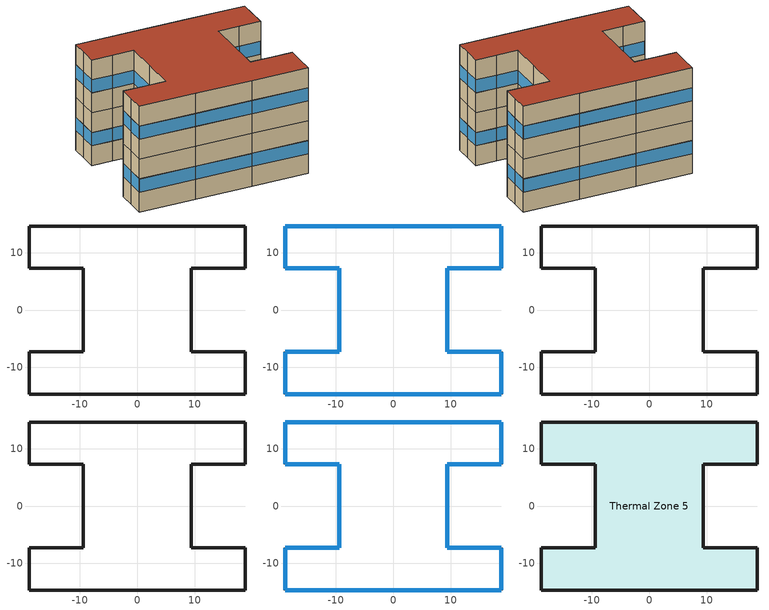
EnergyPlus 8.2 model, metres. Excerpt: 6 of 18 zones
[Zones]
Thermal Zone 2
 wall outside (ASHRAE 90.1-2004 ExtWall Mass ClimateZone 6): 18.82,10.97 18.82,14.63 6.27,14.63 -6.27,14.63 -18.82,14.63 -18.82,10.97 -18.82,7.31 -14.12,7.31 -9.41,7.31 -9.41,0 -9.41,-7.31 -14.12,-7.31 -18.82,-7.31 -18.82,-10.97 -18.82,-14.63 -6.27,-14.63 6.27,-14.63 18.82,-14.63 18.82,-10.97 18.82,-7.31 14.12,-7.31 9.41,-7.31 9.41,0 9.41,7.31 14.12,7.31 18.82,7.31 18.82,10.97 z48:52.5
Thermal Zone 6
 wall outside (ASHRAE 90.1-2004 ExtWall Mass ClimateZone 6): 18.82,10.97 18.82,14.63 6.27,14.63 -6.27,14.63 -18.82,14.63 -18.82,10.97 -18.82,7.31 -14.12,7.31 -9.41,7.31 -9.41,0 -9.41,-7.31 -14.12,-7.31 -18.82,-7.31 -18.82,-10.97 -18.82,-14.63 -6.27,-14.63 6.27,-14.63 18.82,-14.63 18.82,-10.97 18.82,-7.31 14.12,-7.31 9.41,-7.31 9.41,0 9.41,7.31 14.12,7.31 18.82,7.31 18.82,10.97 z52.5:55.5
 window (ASHRAE 90.1-2004 ExtWindow ClimateZone 4-6): 18.82,11 18.82,14.6 / 18.82,7.34 18.82,10.94 / 18.82,-10.94 18.82,-7.34 / 18.82,-14.6 18.82,-11 / -18.82,-11 -18.82,-14.6 / -18.82,-7.34 -18.82,-10.94 / -18.82,10.94 -18.82,7.34 / -18.82,14.6 -18.82,11 z52.53:55.47; 14.14,7.31 18.79,7.31 / 9.44,7.31 14.09,7.31 / 14.09,-7.31 9.44,-7.31 / 18.79,-7.31 14.14,-7.31 / -14.14,-7.31 -18.79,-7.31 / -9.44,-7.31 -14.09,-7.31 / -14.09,7.31 -9.44,7.31 / -18.79,7.31 -14.14,7.31 z52.53:55.46; 9.41,0.03 9.41,7.28 / 9.41,-7.28 9.41,-0.03 / -9.41,-0.03 -9.41,-7.28 / -9.41,7.28 -9.41,0.03 z52.53:55.45; 6.3,-14.63 18.79,-14.63 / -6.25,-14.63 6.25,-14.63 / -18.79,-14.63 -6.3,-14.63 / -6.3,14.63 -18.79,14.63 / 6.25,14.63 -6.25,14.63 / 18.79,14.63 6.3,14.63 z52.53:55.44
Thermal Zone 18
 wall outside (ASHRAE 90.1-2004 ExtWall Mass ClimateZone 6): 18.82,10.97 18.82,14.63 6.27,14.63 -6.27,14.63 -18.82,14.63 -18.82,10.97 -18.82,7.31 -14.12,7.31 -9.41,7.31 -9.41,0 -9.41,-7.31 -14.12,-7.31 -18.82,-7.31 -18.82,-10.97 -18.82,-14.63 -6.27,-14.63 6.27,-14.63 18.82,-14.63 18.82,-10.97 18.82,-7.31 14.12,-7.31 9.41,-7.31 9.41,0 9.41,7.31 14.12,7.31 18.82,7.31 18.82,10.97 z55.5:60
Thermal Zone 15
 wall outside (ASHRAE 90.1-2004 ExtWall Mass ClimateZone 6): 18.82,10.97 18.82,14.63 6.27,14.63 -6.27,14.63 -18.82,14.63 -18.82,10.97 -18.82,7.31 -14.12,7.31 -9.41,7.31 -9.41,0 -9.41,-7.31 -14.12,-7.31 -18.82,-7.31 -18.82,-10.97 -18.82,-14.63 -6.27,-14.63 6.27,-14.63 18.82,-14.63 18.82,-10.97 18.82,-7.31 14.12,-7.31 9.41,-7.31 9.41,0 9.41,7.31 14.12,7.31 18.82,7.31 18.82,10.97 z60:64.5
Thermal Zone 1
 wall outside (ASHRAE 90.1-2004 ExtWall Mass ClimateZone 6): 18.82,10.97 18.82,14.63 6.27,14.63 -6.27,14.63 -18.82,14.63 -18.82,10.97 -18.82,7.31 -14.12,7.31 -9.41,7.31 -9.41,0 -9.41,-7.31 -14.12,-7.31 -18.82,-7.31 -18.82,-10.97 -18.82,-14.63 -6.27,-14.63 6.27,-14.63 18.82,-14.63 18.82,-10.97 18.82,-7.31 14.12,-7.31 9.41,-7.31 9.41,0 9.41,7.31 14.12,7.31 18.82,7.31 18.82,10.97 z64.5:67.5
 window (ASHRAE 90.1-2004 ExtWindow ClimateZone 4-6): 18.82,11 18.82,14.6 / 18.82,7.34 18.82,10.94 / 18.82,-10.94 18.82,-7.34 / 18.82,-14.6 18.82,-11 / -18.82,-11 -18.82,-14.6 / -18.82,-7.34 -18.82,-10.94 / -18.82,10.94 -18.82,7.34 / -18.82,14.6 -18.82,11 z64.53:67.47; 14.14,7.31 18.79,7.31 / 9.44,7.31 14.09,7.31 / 14.09,-7.31 9.44,-7.31 / 18.79,-7.31 14.14,-7.31 / -14.14,-7.31 -18.79,-7.31 / -9.44,-7.31 -14.09,-7.31 / -14.09,7.31 -9.44,7.31 / -18.79,7.31 -14.14,7.31 z64.53:67.46; 9.41,0.03 9.41,7.28 / 9.41,-7.28 9.41,-0.03 / -9.41,-0.03 -9.41,-7.28 / -9.41,7.28 -9.41,0.03 z64.53:67.45; 6.3,-14.63 18.79,-14.63 / -6.25,-14.63 6.25,-14.63 / -18.79,-14.63 -6.3,-14.63 / -6.3,14.63 -18.79,14.63 / 6.25,14.63 -6.25,14.63 / 18.79,14.63 6.3,14.63 z64.53:67.44
Thermal Zone 5
 wall outside (ASHRAE 90.1-2004 ExtWall Mass ClimateZone 6): 18.82,10.97 18.82,14.63 6.27,14.63 -6.27,14.63 -18.82,14.63 -18.82,10.97 -18.82,7.31 -14.12,7.31 -9.41,7.31 -9.41,0 -9.41,-7.31 -14.12,-7.31 -18.82,-7.31 -18.82,-10.97 -18.82,-14.63 -6.27,-14.63 6.27,-14.63 18.82,-14.63 18.82,-10.97 18.82,-7.31 14.12,-7.31 9.41,-7.31 9.41,0 9.41,7.31 14.12,7.31 18.82,7.31 18.82,10.97 z67.5:72
 roof outside (ASHRAE 90.1-2004 ExtWall Mass ClimateZone 6): 6.27,14.63 -6.27,14.63 -18.82,14.63 -18.82,10.97 -18.82,7.31 -14.12,7.31 -9.41,7.31 -9.41,0 -9.41,-7.31 -14.12,-7.31 -18.82,-7.31 -18.82,-10.97 -18.82,-14.63 -6.27,-14.63 6.27,-14.63 18.82,-14.63 18.82,-10.97 18.82,-7.31 14.12,-7.31 9.41,-7.31 9.41,0 9.41,7.31 14.12,7.31 18.82,7.31 18.82,10.97 18.82,14.63 z72
[Building]
Building 1: North Axis {deg}=0
[Material] Thermal Absorptance=0.9
Name | Roughness | Thickness {m} | Conductivity {W/m-K} | Density {kg/m3} | Specific Heat {J/kg-K} | Solar Absorptance | Visible Absorptance
1/2IN Gypsum | Smooth | 0.0127 | 0.16 | 784.9 | 830 | 0.4 | 0.4
1IN Stucco | Smooth | 0.0253 | 0.6918 | 1858 | 837 | 0.92 | 0.92
8IN CONCRETE HW RefBldg | Rough | 0.2032 | 1.311 | 2240 | 836.8 | 0.7 | 0.7
Mass NonRes Wall Insulation-1.69 | MediumRough | 0.0623673 | 0.049 | 265 | 836.8 | 0.7 | 0.7
[WindowMaterial:SimpleGlazingSystem]
Fixed Window 3.24/0.39/0.31: U-Factor {W/m2-K}=3.23646; Solar Heat Gain Coefficient=0.39; Visible Transmittance=0.31
[Construction]
ASHRAE 90.1-2004 ExtWall Mass ClimateZone 6: 1IN Stucco, 8IN CONCRETE HW RefBldg, Mass NonRes Wall Insulation-1.69, 1/2IN Gypsum
ASHRAE 90.1-2004 ExtWindow ClimateZone 4-6: Fixed Window 3.24/0.39/0.31
[Zone]
Thermal Zone 1; Thermal Zone 15; Thermal Zone 18; Thermal Zone 2; Thermal Zone 5; Thermal Zone 6
